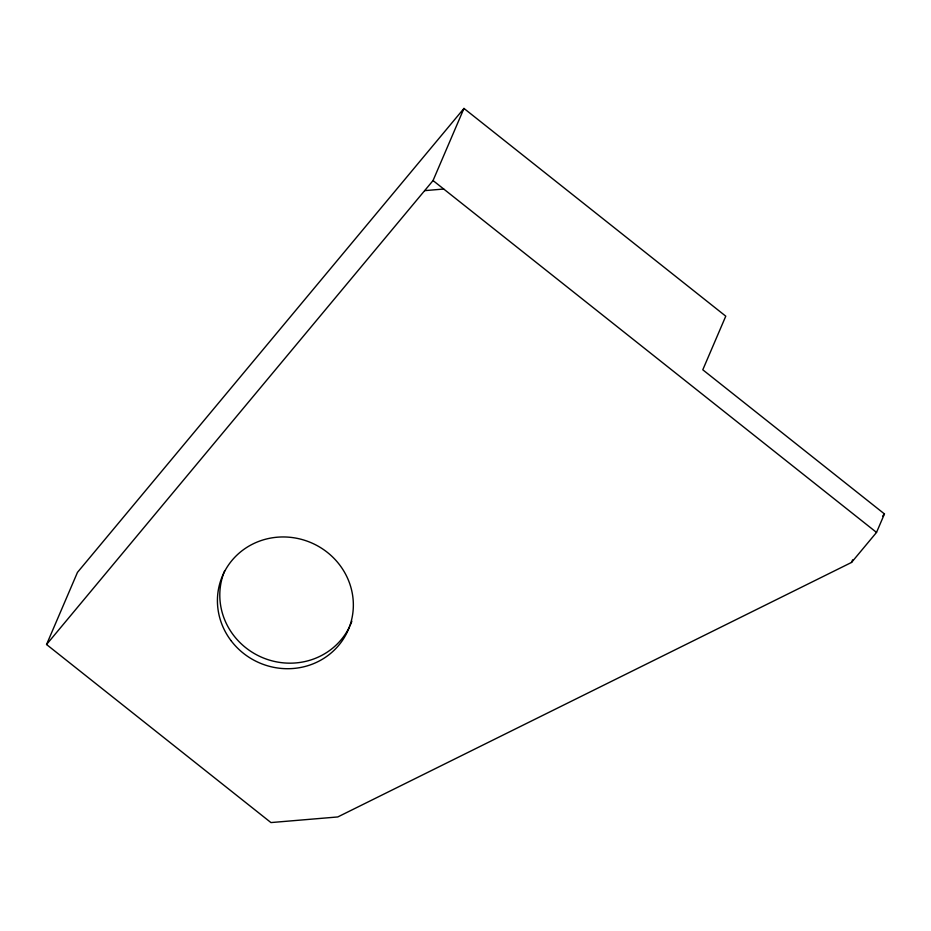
<?xml version="1.0" encoding="UTF-8"?>
<svg xmlns="http://www.w3.org/2000/svg" width="931" height="931" viewBox="0 0 931 931"><rect width="100%" height="100%" fill="white"/><g stroke="black" fill="none" stroke-linecap="round" stroke-linejoin="round"><path stroke-width="1.4" d="M46.55 644.508L77.459 572.39L463.964 108.427L725.773 316.168L702.789 369.793L884.45 513.935L876.525 532.427L851.528 562.44L337.767 816.953L270.956 822.573L46.55 644.508L433.043 180.556L463.964 108.427M851.528 562.44L852.656 559.799M882.6 516.158L884.45 513.935M424.641 190.646L443.738 189.028M433.043 180.556L876.525 532.427M349.66 626.47A68.428 65.403 23.2 0 1 261.017 656.972A68.428 65.403 23.2 0 1 224.72 570.68M351.86 621.233A68.428 65.403 23.2 0 1 350.254 625.178M230.981 640.575A68.428 65.403 23.2 0 0 347.868 630.729A68.428 65.403 23.2 0 0 277.31 537.199A68.428 65.403 23.2 0 0 230.981 640.575"/></g></svg>
